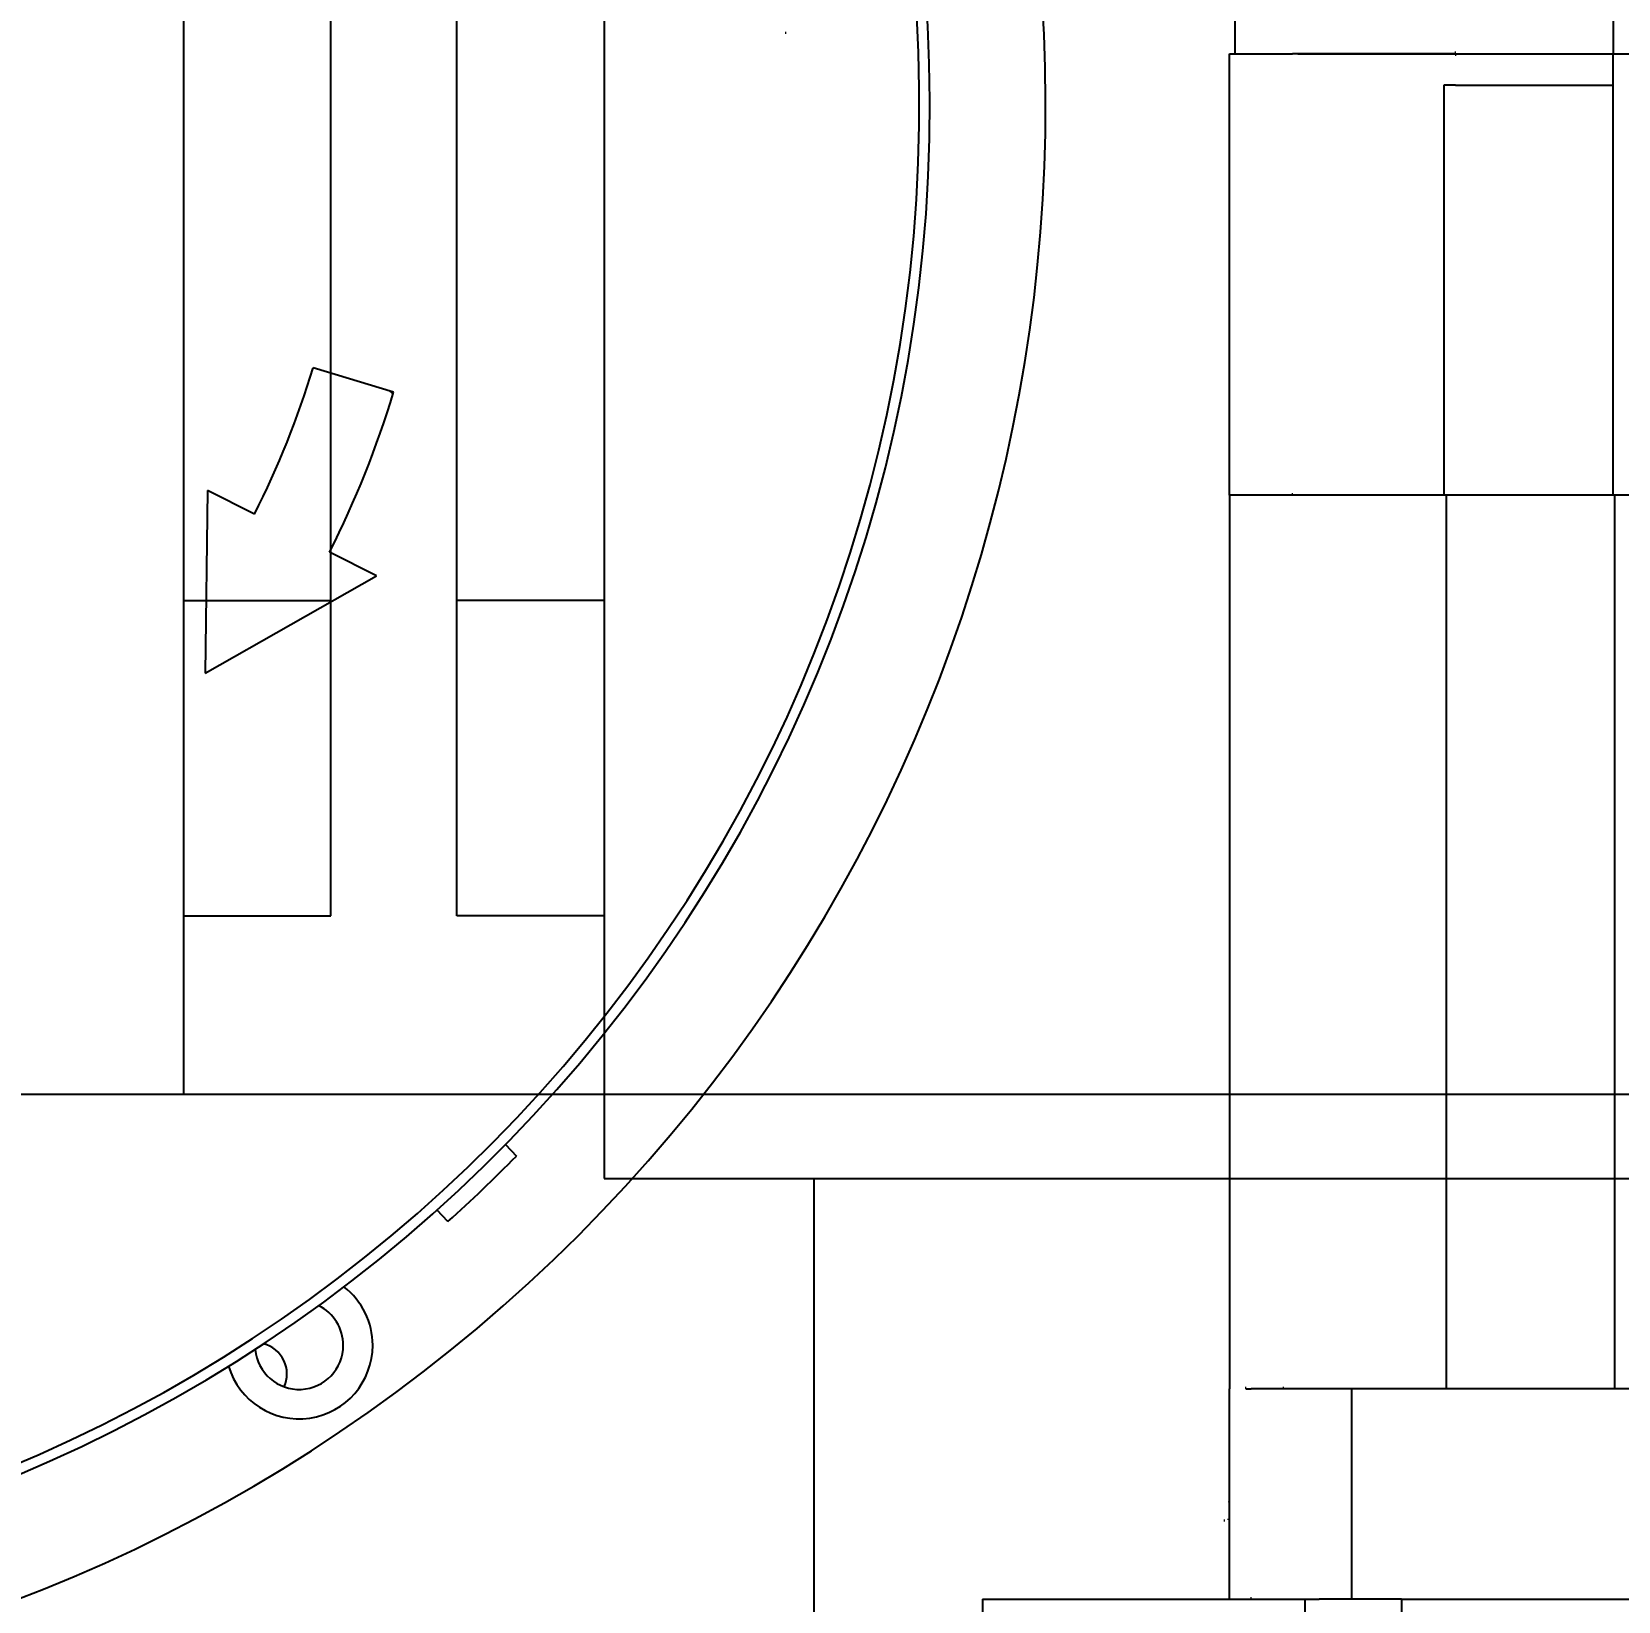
# Model space of a CAD drawing. Header units: inches. Extents: x -347369 to -260369, y 119522 to 149869.
# Drawn here: x -344600.8 to -344525.4, y 139387.6 to 139462.2 of the extents above; entities that cross this region are included whole.
import ezdxf

# ---------------------------------------------------------------- set-up
doc = ezdxf.new("R2010")
doc.units = ezdxf.units.IN
doc.header["$LTSCALE"] = 300
doc.linetypes.add('DOT2', pattern=[0.635, 0, -0.635])
doc.layers.add('INCASTELLATURA MOT', color=4, linetype='Continuous')
doc.layers.add('QUOTE', color=7, linetype='Continuous')
doc.styles.get("Standard").update_dxf_attribs({"font": 'romans.shx'})
doc.dimstyles.new('sc1a100_pollici', dxfattribs={"dimscale": 100, "dimtxt": 3, "dimasz": 3, "dimexe": 0, "dimexo": 0, "dimgap": 1, "dimtad": 1, "dimzin": 12, "dimdsep": 46, "dimtxsty": 'Standard', "dimblk": 'CLOSEDBLANK', "dimcen": 1, "dimclrd": 253, "dimclre": 253, "dimclrt": 2, "dimadec": 0, "dimazin": 3, "dimtfac": 1, "dimtmove": 0, "dimatfit": 1, "dimldrblk": 'CLOSEDBLANK', "dimfxl": 1, "dimtolj": 1, "dimtzin": 0, "dimarcsym": 0})

# ---------------------------------------------------------------- blocks, each defined once
blk = doc.blocks.new('_ClosedBlank')
at = {"color": 0, "linetype": 'ByBlock', "lineweight": -2}
for p, q in [((-1, 0.16667), (0, 0)), ((-1, 0.16667), (-1, -0.16667)), ((0, 0), (-1, -0.16667))]:
    blk.add_line(p, q, dxfattribs=at)
blk = doc.blocks.new('*D17')
at = {"layer": 'Defpoints', "color": 0, "transparency": 16777216}
for p in [(-346133.629, 139932.656), (-344588.625, 139932.656), (-345533.629, 138999.656)]:
    blk.add_point(p, dxfattribs=at)
at = {"layer": 'QUOTE', "color": 253, "lineweight": -2, "transparency": 16777216}
for p, q in [((-346133.629, 140232.656), (-346133.629, 143475.513)), ((-344588.625, 139932.656), (-346133.629, 139932.656)), ((-346133.629, 138999.656), (-346133.629, 139932.656)), ((-345533.629, 138999.656), (-346133.629, 138999.656)), ((-346133.629, 138699.656), (-346133.629, 138399.656))]:
    blk.add_line(p, q, dxfattribs=at)
at = {"layer": 'QUOTE', "color": 253, "lineweight": -2, "transparency": 16777216, "xscale": 300, "yscale": 300, "zscale": 300}
for p, rotation in [((-346133.629, 139932.656), 270), ((-346133.629, 138999.656), 90)]:
    blk.add_blockref('_ClosedBlank', p, dxfattribs=dict(at, rotation=rotation))
at = {"layer": 'QUOTE', "color": 2, "transparency": 16777216, "char_height": 300, "attachment_point": 5, "rotation": 90}
for s, insert in [('\\A1;[3\'-0 3/4"]', (-345805.058, 142004.084)), ('\\A1;933', (-346383.629, 142004.084))]:
    blk.add_mtext(s, dxfattribs=dict(at, insert=insert))
blk = doc.blocks.new('*U50')
at = {"layer": 'INCASTELLATURA MOT', "linetype": 'Continuous'}
for p, q in [((-5997.004, 420.5), (-5997.004, 658)), ((-5990.004, 658), (-5990.004, 408)), ((-5990.004, 435.5), (-5997.004, 435.5)), ((-5990.004, 420.5), (-5997.004, 420.5)), ((119.996, 412), (-5990.004, 412)), ((-5990.004, 408), (-5880.004, 408)), ((-5980.004, 343), (-5980.004, 408))]:
    blk.add_line(p, q, dxfattribs=at)
blk = doc.blocks.new('*U49')
at = {"layer": 'INCASTELLATURA MOT'}
for p, q in [((-10.005, 658), (-10.005, 412)), ((-3.005, 420.5), (-3.005, 658)), ((-10.005, 435.5), (-3.005, 435.5)), ((-10.005, 420.5), (-3.005, 420.5)), ((119.996, 412), (-470.005, 412))]:
    blk.add_line(p, q, dxfattribs=at)
blk = doc.blocks.new('A$C2dc59534')
at = {"layer": 'INCASTELLATURA MOT', "color": 40, "linetype": 'Continuous', "lineweight": 25}
for p, q in [((299, 566.5), (299, 511.5)), ((317, 566.5), (317, 511.5)), ((298.75, 490.5), (298.75, 511.5)), ((298.75, 511.5), (301.75, 511.5)), ((309.5, 511.5), (301.75, 511.5)), ((302, 511.5), (309.5, 511.5)), ((309.5, 511.5), (317, 511.5)), ((317, 490.5), (317, 511.5)), ((317, 511.5), (320, 511.5)), ((308.939, 510), (308.939, 490.5)), ((309.5, 510), (308.939, 510)), ((309.5, 510), (317, 510)), ((258.992, 495.408), (255.163, 496.565)), ((258.972, 495.341), (258.823, 495.446)), ((250.147, 490.733), (250.028, 482.038)), ((252.378, 489.606), (250.147, 490.733)), ((301.75, 490.5), (298.75, 490.5)), ((298.75, 490.5), (298.75, 448)), ((308.939, 490.5), (301.75, 490.5)), ((317, 490.5), (308.939, 490.5)), ((309.058, 490.5), (309.058, 448)), ((317, 490.5), (309.058, 490.5)), ((320, 490.5), (317, 490.5)), ((317.058, 490.5), (317.058, 448)), ((258.179, 486.674), (255.948, 487.802)), ((250.028, 482.038), (258.179, 486.674)), ((264.314, 459.617), (264.831, 459.072)), ((261.578, 455.963), (261.061, 456.507)), ((298.75, 438), (298.75, 448)), ((299.521, 448), (299.78, 448)), ((304.57, 448), (299.78, 448)), ((304.57, 438), (304.57, 448)), ((317.87, 448), (304.57, 448)), ((287, 438), (287, 428)), ((287, 438), (302.338, 438)), ((302.338, 438), (302.338, 423)), ((302.338, 438), (303.013, 438)), ((304.57, 438), (303.013, 438)), ((306.934, 438), (304.57, 438)), ((306.934, 438), (387.066, 438)), ((306.934, 438), (306.934, 423))]:
    blk.add_line(p, q, dxfattribs=at)
at = {"layer": 'INCASTELLATURA MOT', "color": 40, "linetype": 'DOT2', "lineweight": 18}
for p, q in [((302, 566.5), (302, 511.5)), ((309.5, 511.5), (309.5, 566.5)), ((301.75, 490.5), (301.75, 511.5)), ((309.5, 511.5), (309.5, 510)), ((299.521, 448), (299.521, 490.5)), ((301.323, 448), (301.323, 490.5)), ((299.78, 438), (299.78, 448)), ((298.5, 441.793), (298.5, 438)), ((298.75, 441.793), (298.5, 441.793))]:
    blk.add_line(p, q, dxfattribs=at)
at = {"layer": 'INCASTELLATURA MOT', "color": 40, "linetype": 'Continuous', "lineweight": 25}
for centre, radius, start, end in [((214, 509), 76, 233.47499, 180), ((214, 509), 70.5, 270, 87.50116), ((214, 509), 70, 270, 85.62614), ((214, 509), 43, 333.19026, 343.19026), ((214, 509), 47, 333.19026, 343.19026), ((214, 509), 71.25, 311.89418, 315.51348), ((254.498, 450.075), 3.5, 0, 52.45029), ((254.498, 450.075), 2.1, 0, 63.6794), ((254.498, 450.075), 3.5, 196.54971, 0), ((254.498, 450.075), 2.1, 185.3206, 0), ((252.417, 448.698), 1.5, 336.41549, 74.75986)]:
    blk.add_arc(centre, radius, start, end, dxfattribs=at)
at = {"layer": 'INCASTELLATURA MOT', "color": 40, "linetype": 'DOT2', "lineweight": 18}
for points, knots in [([(147.649, 472.975), (146.604, 475.027), (144.513, 479.132), (142.071, 485.721), (140.167, 492.655), (138.918, 499.963), (138.386, 507.511), (138.622, 515.193), (139.652, 522.89), (141.48, 530.481), (144.082, 537.843), (147.41, 544.86), (151.396, 551.431), (155.953, 557.472), (160.982, 562.919), (166.35, 567.705), (172.004, 571.87), (177.924, 575.443), (184.145, 578.463), (190.718, 580.936), (197.656, 582.831), (204.963, 584.082), (212.511, 584.614), (220.192, 584.378), (227.89, 583.348), (235.481, 581.52), (242.843, 578.918), (249.86, 575.59), (256.431, 571.604), (262.471, 567.047), (267.92, 562.02), (272.699, 556.647), (276.895, 551.01), (279.199, 547.02), (280.351, 545.025)], [0, 0, 0, 0, 0.029124, 0.058249, 0.088734, 0.119994, 0.151901, 0.184313, 0.217069, 0.25, 0.282931, 0.315687, 0.348099, 0.380006, 0.411266, 0.441751, 0.470875, 0.5, 0.529123, 0.558249, 0.588734, 0.619994, 0.651901, 0.684313, 0.717069, 0.75, 0.782931, 0.815687, 0.848099, 0.880006, 0.911266, 0.941751, 0.970875, 1, 1, 1, 1]), ([(280.351, 545.025), (281.396, 542.973), (283.487, 538.868), (285.929, 532.279), (287.833, 525.345), (289.082, 518.037), (289.614, 510.489), (289.378, 502.807), (288.348, 495.11), (286.52, 487.519), (283.918, 480.157), (280.59, 473.14), (276.604, 466.569), (272.047, 460.528), (267.018, 455.081), (261.65, 450.295), (255.996, 446.13), (250.076, 442.557), (243.855, 439.537), (237.282, 437.064), (230.344, 435.169), (223.037, 433.918), (215.489, 433.386), (207.808, 433.622), (200.109, 434.652), (192.52, 436.482), (185.152, 439.075), (178.158, 442.434), (172.804, 445.55), (169.97, 447.744), (169.163, 448.369)], [0, 0, 0, 0, 0.033825, 0.067651, 0.103057, 0.139363, 0.176421, 0.214064, 0.252107, 0.290354, 0.328601, 0.366644, 0.404287, 0.441345, 0.477651, 0.513057, 0.546881, 0.580708, 0.614532, 0.648359, 0.683766, 0.720071, 0.757129, 0.794772, 0.832815, 0.871062, 0.909309, 0.947352, 0.984996, 1, 1, 1, 1]), ([(298.75, 442.701), (298.681, 442.574), (298.527, 442.292), (298.51, 441.97), (298.5, 441.793)], [0, 0, 0, 0, 0.448283, 1, 1, 1, 1])]:
    blk.add_open_spline(points, degree=3, knots=knots, dxfattribs=at)
blk.add_open_spline([(277.632, 512.547), (277.681, 509.764), (277.781, 504.2), (276.547, 495.919), (274.321, 487.866), (271.042, 480.173), (266.792, 472.974), (261.638, 466.392), (255.669, 460.538), (248.987, 455.514), (241.707, 451.405), (233.952, 448.281), (225.856, 446.196), (217.557, 445.186), (209.197, 445.268), (200.919, 446.44), (192.866, 448.683), (185.173, 451.957), (177.974, 456.208), (171.392, 461.362), (165.538, 467.331), (160.515, 474.013), (156.401, 481.293), (153.294, 489.049), (151.148, 497.141), (150.628, 502.683), (150.368, 505.453)], degree=3, dxfattribs=at)

msp = doc.modelspace()

# ---------------------------------------------------------------- block references
msp.add_blockref('A$C2dc59534', (-344842.629, 138949.656))
at = {"layer": 'INCASTELLATURA MOT'}
for name, p in [('*U50', (-338583.625, 138999.656)), ('*U49', (-344583.625, 138999.656))]:
    msp.add_blockref(name, p, dxfattribs=at)

# ---------------------------------------------------------------- dimensions: what is measured, and where the dimension line sits
at = {"layer": 'QUOTE'}
dim = msp.add_linear_dim(base=(-346133.629, 139932.656), p1=(-345533.629, 138999.656), p2=(-344588.625, 139932.656), angle=90, dimstyle='sc1a100_pollici', override={"dimpost": '\\X'}, dxfattribs=at)
dim.commit()
dim.dimension.update_dxf_attribs({"geometry": '*D17', "text_midpoint": (-346133.629, 142004.084)})

doc.saveas('drawing.dxf')
